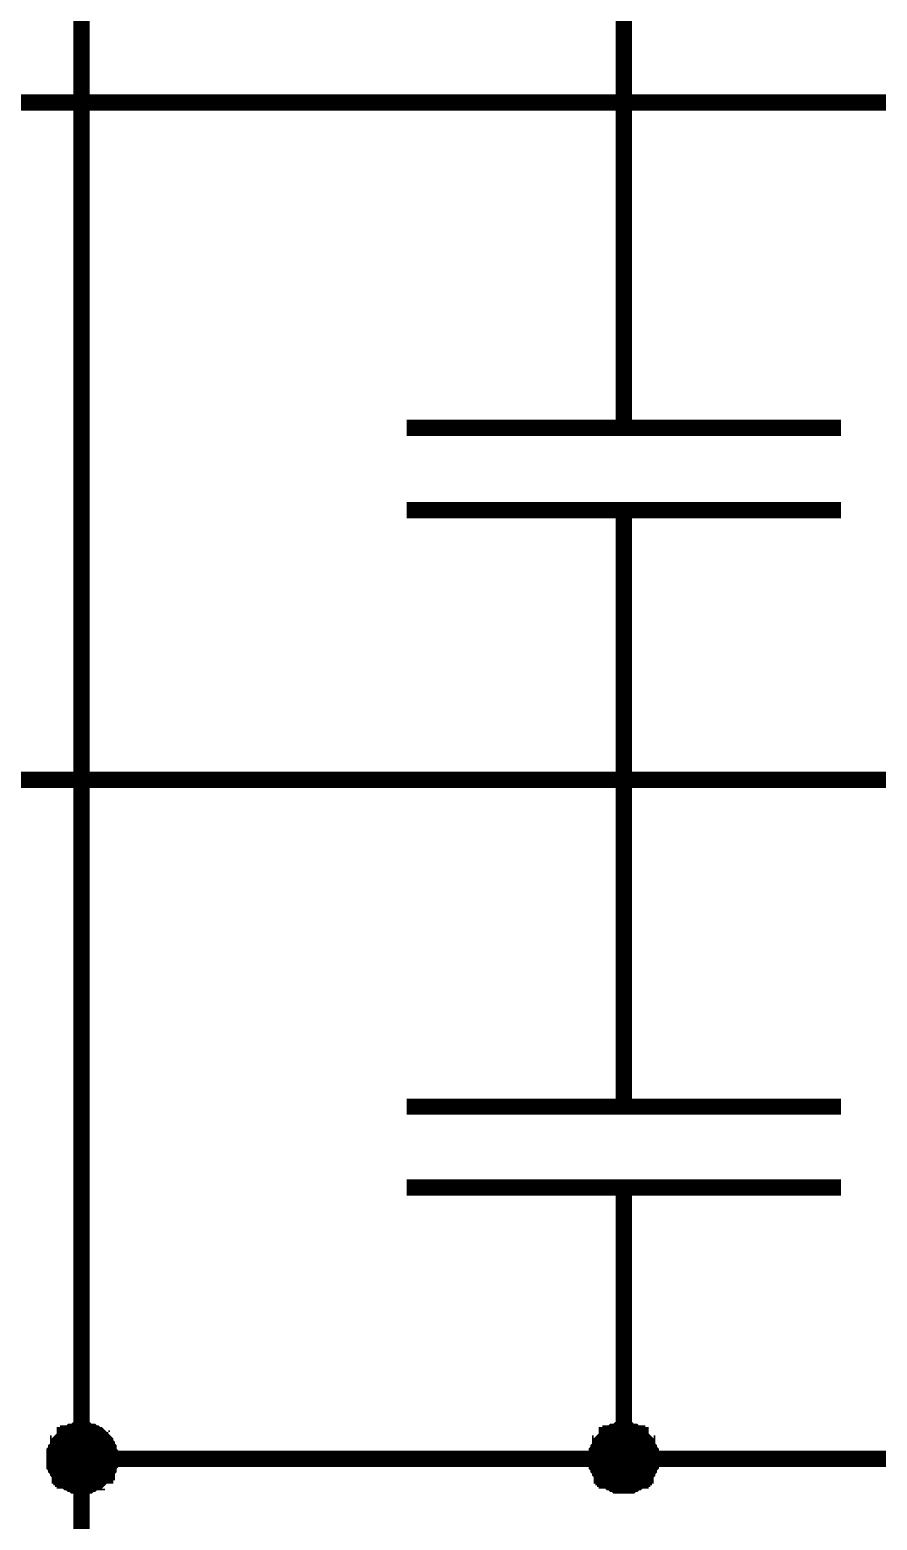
# Paper-space layout 'Layout1' of a CAD drawing. Extents: x -1 to 840, y -1 to 593.
# Drawn here: x 517.29 to 532.92, y 397.35 to 424.83 of the extents above; entities that cross this region are included whole.
import ezdxf

# ---------------------------------------------------------------- set-up
doc = ezdxf.new("R2010")
doc.units = 0
doc.header["$MEASUREMENT"] = 0
doc.layers.add('Sheet', color=255, linetype='CONTINUOUS')

psp = doc.layouts.get("Layout1")

# ---------------------------------------------------------------- linework, layer by layer
at = {"layer": 'Sheet', "color": 7}
for points, const_width in [([(518.243, 398.483), (518.243, 435.981), (528.243, 435.981), (528.243, 432.502)], 0.3), ([(528.243, 419.982), (528.243, 425.978)], 0.3), ([(510.759, 415.974), (515.759, 415.974), (515.759, 423.492), (543.244, 423.492), (558.244, 423.492), (558.244, 390.996), (583.213, 390.996)], 0.3), ([(528.243, 417.496), (528.243, 419.982)], 0.3), ([(524.237, 417.496), (532.25, 417.496)], 0.3), ([(524.237, 415.974), (532.25, 415.974)], 0.3), ([(528.243, 415.974), (528.243, 413.489)], 0.3), ([(510.759, 413.489), (515.759, 413.489), (515.759, 411.003), (543.244, 411.003), (555.728, 411.003), (555.728, 385.994), (583.213, 385.994)], 0.3), ([(528.243, 407.493), (528.243, 413.489)], 0.3), ([(528.243, 404.976), (528.243, 407.493)], 0.3), ([(524.237, 404.976), (532.25, 404.976)], 0.3), ([(524.237, 403.485), (532.25, 403.485)], 0.3), ([(528.243, 403.485), (528.243, 401)], 0.3), ([(543.244, 401), (543.244, 398.483), (528.243, 398.483), (518.243, 398.483), (518.243, 395.998)], 0.3), ([(528.243, 401), (528.243, 398.483)], 0.3), ([(517.746, 398.483), (517.746, 398.514), (517.746, 398.545), (517.746, 398.545), (517.746, 398.576), (517.746, 398.608), (517.777, 398.639), (517.777, 398.67), (517.777, 398.67), (517.809, 398.701), (517.809, 398.732), (517.809, 398.763), (517.84, 398.763), (517.84, 398.794), (517.871, 398.825), (517.871, 398.825), (517.902, 398.856), (517.902, 398.856), (517.933, 398.887), (517.933, 398.918), (517.964, 398.918), (517.995, 398.918), (517.995, 398.949), (518.026, 398.949), (518.057, 398.98), (518.057, 398.98), (518.088, 398.98), (518.119, 398.98), (518.15, 399.011), (518.181, 399.011), (518.181, 399.011), (518.212, 399.011), (518.243, 399.011)], 0.3), ([(517.746, 398.483), (517.746, 398.514), (517.746, 398.545), (517.746, 398.545), (517.746, 398.576), (517.746, 398.608), (517.777, 398.639), (517.777, 398.67), (517.777, 398.67), (517.809, 398.701), (517.809, 398.732), (517.809, 398.763), (517.84, 398.763), (517.84, 398.794), (517.871, 398.825), (517.871, 398.825), (517.902, 398.856), (517.902, 398.856), (517.933, 398.887), (517.933, 398.918), (517.964, 398.918), (517.995, 398.918), (517.995, 398.949), (518.026, 398.949), (518.057, 398.98), (518.057, 398.98), (518.088, 398.98), (518.119, 398.98), (518.15, 399.011), (518.181, 399.011), (518.181, 399.011), (518.212, 399.011), (518.243, 399.011)], 0.3), ([(517.746, 398.483), (517.746, 398.514), (517.746, 398.545), (517.746, 398.545), (517.746, 398.576), (517.746, 398.608), (517.777, 398.639), (517.777, 398.67), (517.777, 398.67), (517.809, 398.701), (517.809, 398.732), (517.809, 398.763), (517.84, 398.763), (517.84, 398.794), (517.871, 398.825), (517.871, 398.825), (517.902, 398.856), (517.902, 398.856), (517.933, 398.887), (517.933, 398.918), (517.964, 398.918), (517.995, 398.918), (517.995, 398.949), (518.026, 398.949), (518.057, 398.98), (518.057, 398.98), (518.088, 398.98), (518.119, 398.98), (518.15, 399.011), (518.181, 399.011), (518.181, 399.011), (518.212, 399.011), (518.243, 399.011)], 0.3), ([(517.746, 398.483), (517.746, 398.514), (517.746, 398.545), (517.746, 398.545), (517.746, 398.576), (517.746, 398.608), (517.777, 398.639), (517.777, 398.67), (517.777, 398.67), (517.809, 398.701), (517.809, 398.732), (517.809, 398.763), (517.84, 398.763), (517.84, 398.794), (517.871, 398.825), (517.871, 398.825), (517.902, 398.856), (517.902, 398.856), (517.933, 398.887), (517.933, 398.918), (517.964, 398.918), (517.995, 398.918), (517.995, 398.949), (518.026, 398.949), (518.057, 398.98), (518.057, 398.98), (518.088, 398.98), (518.119, 398.98), (518.15, 399.011), (518.181, 399.011), (518.181, 399.011), (518.212, 399.011), (518.243, 399.011)], 0.3), ([(518.243, 399.011), (518.243, 399.011)], 0.3), ([(518.243, 399.011), (518.274, 399.011), (518.305, 399.011), (518.305, 399.011), (518.336, 399.011), (518.368, 398.98), (518.399, 398.98), (518.43, 398.98), (518.43, 398.98), (518.461, 398.949), (518.492, 398.949), (518.523, 398.918), (518.523, 398.918), (518.554, 398.918), (518.585, 398.887), (518.585, 398.856), (518.616, 398.856), (518.616, 398.825), (518.647, 398.825), (518.678, 398.794), (518.678, 398.763), (518.678, 398.763), (518.709, 398.732), (518.709, 398.701), (518.74, 398.67), (518.74, 398.67), (518.74, 398.639), (518.74, 398.608), (518.771, 398.576), (518.771, 398.545), (518.771, 398.545), (518.771, 398.514), (518.771, 398.483)], 0.3), ([(518.243, 399.011), (518.243, 399.011)], 0.3), ([(518.243, 399.011), (518.274, 399.011), (518.305, 399.011), (518.305, 399.011), (518.336, 399.011), (518.368, 398.98), (518.399, 398.98), (518.43, 398.98), (518.43, 398.98), (518.461, 398.949), (518.492, 398.949), (518.523, 398.918), (518.523, 398.918), (518.554, 398.918), (518.585, 398.887), (518.585, 398.856), (518.616, 398.856), (518.616, 398.825), (518.647, 398.825), (518.678, 398.794), (518.678, 398.763), (518.678, 398.763), (518.709, 398.732), (518.709, 398.701), (518.74, 398.67), (518.74, 398.67), (518.74, 398.639), (518.74, 398.608), (518.771, 398.576), (518.771, 398.545), (518.771, 398.545), (518.771, 398.514), (518.771, 398.483)], 0.3), ([(518.243, 399.011), (518.243, 399.011)], 0.3), ([(518.243, 399.011), (518.274, 399.011), (518.305, 399.011), (518.305, 399.011), (518.336, 399.011), (518.368, 398.98), (518.399, 398.98), (518.43, 398.98), (518.43, 398.98), (518.461, 398.949), (518.492, 398.949), (518.523, 398.918), (518.523, 398.918), (518.554, 398.918), (518.585, 398.887), (518.585, 398.856), (518.616, 398.856), (518.616, 398.825), (518.647, 398.825), (518.678, 398.794), (518.678, 398.763), (518.678, 398.763), (518.709, 398.732), (518.709, 398.701), (518.74, 398.67), (518.74, 398.67), (518.74, 398.639), (518.74, 398.608), (518.771, 398.576), (518.771, 398.545), (518.771, 398.545), (518.771, 398.514), (518.771, 398.483)], 0.3), ([(518.243, 399.011), (518.243, 399.011)], 0.3), ([(518.243, 399.011), (518.274, 399.011), (518.305, 399.011), (518.305, 399.011), (518.336, 399.011), (518.368, 398.98), (518.399, 398.98), (518.43, 398.98), (518.43, 398.98), (518.461, 398.949), (518.492, 398.949), (518.523, 398.918), (518.523, 398.918), (518.554, 398.918), (518.585, 398.887), (518.585, 398.856), (518.616, 398.856), (518.616, 398.825), (518.647, 398.825), (518.678, 398.794), (518.678, 398.763), (518.678, 398.763), (518.709, 398.732), (518.709, 398.701), (518.74, 398.67), (518.74, 398.67), (518.74, 398.639), (518.74, 398.608), (518.771, 398.576), (518.771, 398.545), (518.771, 398.545), (518.771, 398.514), (518.771, 398.483)], 0.3), ([(527.747, 398.483), (527.747, 398.514), (527.747, 398.545), (527.747, 398.545), (527.747, 398.576), (527.747, 398.608), (527.778, 398.639), (527.778, 398.67), (527.778, 398.67), (527.809, 398.701), (527.809, 398.732), (527.809, 398.763), (527.84, 398.763), (527.84, 398.794), (527.871, 398.825), (527.871, 398.825), (527.902, 398.856), (527.902, 398.856), (527.933, 398.887), (527.933, 398.918), (527.964, 398.918), (527.995, 398.918), (527.995, 398.949), (528.026, 398.949), (528.057, 398.98), (528.057, 398.98), (528.088, 398.98), (528.119, 398.98), (528.15, 399.011), (528.181, 399.011), (528.181, 399.011), (528.212, 399.011), (528.243, 399.011)], 0.3), ([(527.747, 398.483), (527.747, 398.514), (527.747, 398.545), (527.747, 398.545), (527.747, 398.576), (527.747, 398.608), (527.778, 398.639), (527.778, 398.67), (527.778, 398.67), (527.809, 398.701), (527.809, 398.732), (527.809, 398.763), (527.84, 398.763), (527.84, 398.794), (527.871, 398.825), (527.871, 398.825), (527.902, 398.856), (527.902, 398.856), (527.933, 398.887), (527.933, 398.918), (527.964, 398.918), (527.995, 398.918), (527.995, 398.949), (528.026, 398.949), (528.057, 398.98), (528.057, 398.98), (528.088, 398.98), (528.119, 398.98), (528.15, 399.011), (528.181, 399.011), (528.181, 399.011), (528.212, 399.011), (528.243, 399.011)], 0.3), ([(527.747, 398.483), (527.747, 398.514), (527.747, 398.545), (527.747, 398.545), (527.747, 398.576), (527.747, 398.608), (527.778, 398.639), (527.778, 398.67), (527.778, 398.67), (527.809, 398.701), (527.809, 398.732), (527.809, 398.763), (527.84, 398.763), (527.84, 398.794), (527.871, 398.825), (527.871, 398.825), (527.902, 398.856), (527.902, 398.856), (527.933, 398.887), (527.933, 398.918), (527.964, 398.918), (527.995, 398.918), (527.995, 398.949), (528.026, 398.949), (528.057, 398.98), (528.057, 398.98), (528.088, 398.98), (528.119, 398.98), (528.15, 399.011), (528.181, 399.011), (528.181, 399.011), (528.212, 399.011), (528.243, 399.011)], 0.3), ([(527.747, 398.483), (527.747, 398.514), (527.747, 398.545), (527.747, 398.545), (527.747, 398.576), (527.747, 398.608), (527.778, 398.639), (527.778, 398.67), (527.778, 398.67), (527.809, 398.701), (527.809, 398.732), (527.809, 398.763), (527.84, 398.763), (527.84, 398.794), (527.871, 398.825), (527.871, 398.825), (527.902, 398.856), (527.902, 398.856), (527.933, 398.887), (527.933, 398.918), (527.964, 398.918), (527.995, 398.918), (527.995, 398.949), (528.026, 398.949), (528.057, 398.98), (528.057, 398.98), (528.088, 398.98), (528.119, 398.98), (528.15, 399.011), (528.181, 399.011), (528.181, 399.011), (528.212, 399.011), (528.243, 399.011)], 0.3), ([(528.243, 399.011), (528.243, 399.011)], 0.3), ([(528.243, 399.011), (528.274, 399.011), (528.306, 399.011), (528.306, 399.011), (528.337, 399.011), (528.368, 398.98), (528.399, 398.98), (528.43, 398.98), (528.43, 398.98), (528.461, 398.949), (528.492, 398.949), (528.492, 398.918), (528.523, 398.918), (528.554, 398.918), (528.554, 398.887), (528.585, 398.856), (528.585, 398.856), (528.616, 398.825), (528.616, 398.825), (528.647, 398.794), (528.647, 398.763), (528.678, 398.763), (528.678, 398.732), (528.678, 398.701), (528.709, 398.67), (528.709, 398.67), (528.709, 398.639), (528.74, 398.608), (528.74, 398.576), (528.74, 398.545), (528.74, 398.545), (528.74, 398.514), (528.74, 398.483)], 0.3), ([(528.243, 399.011), (528.243, 399.011)], 0.3), ([(528.243, 399.011), (528.274, 399.011), (528.306, 399.011), (528.306, 399.011), (528.337, 399.011), (528.368, 398.98), (528.399, 398.98), (528.43, 398.98), (528.43, 398.98), (528.461, 398.949), (528.492, 398.949), (528.492, 398.918), (528.523, 398.918), (528.554, 398.918), (528.554, 398.887), (528.585, 398.856), (528.585, 398.856), (528.616, 398.825), (528.616, 398.825), (528.647, 398.794), (528.647, 398.763), (528.678, 398.763), (528.678, 398.732), (528.678, 398.701), (528.709, 398.67), (528.709, 398.67), (528.709, 398.639), (528.74, 398.608), (528.74, 398.576), (528.74, 398.545), (528.74, 398.545), (528.74, 398.514), (528.74, 398.483)], 0.3), ([(528.243, 399.011), (528.243, 399.011)], 0.3), ([(528.243, 399.011), (528.274, 399.011), (528.306, 399.011), (528.306, 399.011), (528.337, 399.011), (528.368, 398.98), (528.399, 398.98), (528.43, 398.98), (528.43, 398.98), (528.461, 398.949), (528.492, 398.949), (528.492, 398.918), (528.523, 398.918), (528.554, 398.918), (528.554, 398.887), (528.585, 398.856), (528.585, 398.856), (528.616, 398.825), (528.616, 398.825), (528.647, 398.794), (528.647, 398.763), (528.678, 398.763), (528.678, 398.732), (528.678, 398.701), (528.709, 398.67), (528.709, 398.67), (528.709, 398.639), (528.74, 398.608), (528.74, 398.576), (528.74, 398.545), (528.74, 398.545), (528.74, 398.514), (528.74, 398.483)], 0.3), ([(528.243, 399.011), (528.243, 399.011)], 0.3), ([(528.243, 399.011), (528.274, 399.011), (528.306, 399.011), (528.306, 399.011), (528.337, 399.011), (528.368, 398.98), (528.399, 398.98), (528.43, 398.98), (528.43, 398.98), (528.461, 398.949), (528.492, 398.949), (528.492, 398.918), (528.523, 398.918), (528.554, 398.918), (528.554, 398.887), (528.585, 398.856), (528.585, 398.856), (528.616, 398.825), (528.616, 398.825), (528.647, 398.794), (528.647, 398.763), (528.678, 398.763), (528.678, 398.732), (528.678, 398.701), (528.709, 398.67), (528.709, 398.67), (528.709, 398.639), (528.74, 398.608), (528.74, 398.576), (528.74, 398.545), (528.74, 398.545), (528.74, 398.514), (528.74, 398.483)], 0.3), ([(517.746, 398.483), (517.746, 398.514), (517.746, 398.545), (517.746, 398.545), (517.746, 398.576), (517.746, 398.608), (517.777, 398.639), (517.777, 398.67), (517.777, 398.67), (517.809, 398.701), (517.809, 398.732), (517.809, 398.763), (517.84, 398.763), (517.84, 398.794), (517.871, 398.825), (517.871, 398.825), (517.902, 398.856), (517.902, 398.856), (517.933, 398.887), (517.933, 398.918), (517.964, 398.918), (517.995, 398.918), (517.995, 398.949), (518.026, 398.949), (518.057, 398.98), (518.057, 398.98), (518.088, 398.98), (518.119, 398.98), (518.15, 399.011), (518.181, 399.011), (518.181, 399.011), (518.212, 399.011), (518.243, 399.011)], 0.0991), ([(517.746, 398.483), (517.746, 398.514), (517.746, 398.545), (517.746, 398.545), (517.746, 398.576), (517.746, 398.608), (517.777, 398.639), (517.777, 398.67), (517.777, 398.67), (517.809, 398.701), (517.809, 398.732), (517.809, 398.763), (517.84, 398.763), (517.84, 398.794), (517.871, 398.825), (517.871, 398.825), (517.902, 398.856), (517.902, 398.856), (517.933, 398.887), (517.933, 398.918), (517.964, 398.918), (517.995, 398.918), (517.995, 398.949), (518.026, 398.949), (518.057, 398.98), (518.057, 398.98), (518.088, 398.98), (518.119, 398.98), (518.15, 399.011), (518.181, 399.011), (518.181, 399.011), (518.212, 399.011), (518.243, 399.011)], 0.0991), ([(517.746, 398.483), (517.746, 398.514), (517.746, 398.545), (517.746, 398.545), (517.746, 398.576), (517.746, 398.608), (517.777, 398.639), (517.777, 398.67), (517.777, 398.67), (517.809, 398.701), (517.809, 398.732), (517.809, 398.763), (517.84, 398.763), (517.84, 398.794), (517.871, 398.825), (517.871, 398.825), (517.902, 398.856), (517.902, 398.856), (517.933, 398.887), (517.933, 398.918), (517.964, 398.918), (517.995, 398.918), (517.995, 398.949), (518.026, 398.949), (518.057, 398.98), (518.057, 398.98), (518.088, 398.98), (518.119, 398.98), (518.15, 399.011), (518.181, 399.011), (518.181, 399.011), (518.212, 399.011), (518.243, 399.011)], 0.0991), ([(517.746, 398.483), (517.746, 398.514), (517.746, 398.545), (517.746, 398.545), (517.746, 398.576), (517.746, 398.608), (517.777, 398.639), (517.777, 398.67), (517.777, 398.67), (517.809, 398.701), (517.809, 398.732), (517.809, 398.763), (517.84, 398.763), (517.84, 398.794), (517.871, 398.825), (517.871, 398.825), (517.902, 398.856), (517.902, 398.856), (517.933, 398.887), (517.933, 398.918), (517.964, 398.918), (517.995, 398.918), (517.995, 398.949), (518.026, 398.949), (518.057, 398.98), (518.057, 398.98), (518.088, 398.98), (518.119, 398.98), (518.15, 399.011), (518.181, 399.011), (518.181, 399.011), (518.212, 399.011), (518.243, 399.011)], 0.0991), ([(518.243, 399.011), (518.243, 399.011)], 0.0991), ([(518.243, 399.011), (518.274, 399.011), (518.305, 399.011), (518.305, 399.011), (518.336, 399.011), (518.368, 398.98), (518.399, 398.98), (518.43, 398.98), (518.43, 398.98), (518.461, 398.949), (518.492, 398.949), (518.523, 398.918), (518.523, 398.918), (518.554, 398.918), (518.585, 398.887), (518.585, 398.856), (518.616, 398.856), (518.616, 398.825), (518.647, 398.825), (518.678, 398.794), (518.678, 398.763), (518.678, 398.763), (518.709, 398.732), (518.709, 398.701), (518.74, 398.67), (518.74, 398.67), (518.74, 398.639), (518.74, 398.608), (518.771, 398.576), (518.771, 398.545), (518.771, 398.545), (518.771, 398.514), (518.771, 398.483)], 0.0991), ([(518.243, 399.011), (518.243, 399.011)], 0.0991), ([(518.243, 399.011), (518.274, 399.011), (518.305, 399.011), (518.305, 399.011), (518.336, 399.011), (518.368, 398.98), (518.399, 398.98), (518.43, 398.98), (518.43, 398.98), (518.461, 398.949), (518.492, 398.949), (518.523, 398.918), (518.523, 398.918), (518.554, 398.918), (518.585, 398.887), (518.585, 398.856), (518.616, 398.856), (518.616, 398.825), (518.647, 398.825), (518.678, 398.794), (518.678, 398.763), (518.678, 398.763), (518.709, 398.732), (518.709, 398.701), (518.74, 398.67), (518.74, 398.67), (518.74, 398.639), (518.74, 398.608), (518.771, 398.576), (518.771, 398.545), (518.771, 398.545), (518.771, 398.514), (518.771, 398.483)], 0.0991), ([(518.243, 399.011), (518.243, 399.011)], 0.0991), ([(518.243, 399.011), (518.274, 399.011), (518.305, 399.011), (518.305, 399.011), (518.336, 399.011), (518.368, 398.98), (518.399, 398.98), (518.43, 398.98), (518.43, 398.98), (518.461, 398.949), (518.492, 398.949), (518.523, 398.918), (518.523, 398.918), (518.554, 398.918), (518.585, 398.887), (518.585, 398.856), (518.616, 398.856), (518.616, 398.825), (518.647, 398.825), (518.678, 398.794), (518.678, 398.763), (518.678, 398.763), (518.709, 398.732), (518.709, 398.701), (518.74, 398.67), (518.74, 398.67), (518.74, 398.639), (518.74, 398.608), (518.771, 398.576), (518.771, 398.545), (518.771, 398.545), (518.771, 398.514), (518.771, 398.483)], 0.0991), ([(518.243, 399.011), (518.243, 399.011)], 0.0991), ([(518.243, 399.011), (518.274, 399.011), (518.305, 399.011), (518.305, 399.011), (518.336, 399.011), (518.368, 398.98), (518.399, 398.98), (518.43, 398.98), (518.43, 398.98), (518.461, 398.949), (518.492, 398.949), (518.523, 398.918), (518.523, 398.918), (518.554, 398.918), (518.585, 398.887), (518.585, 398.856), (518.616, 398.856), (518.616, 398.825), (518.647, 398.825), (518.678, 398.794), (518.678, 398.763), (518.678, 398.763), (518.709, 398.732), (518.709, 398.701), (518.74, 398.67), (518.74, 398.67), (518.74, 398.639), (518.74, 398.608), (518.771, 398.576), (518.771, 398.545), (518.771, 398.545), (518.771, 398.514), (518.771, 398.483)], 0.0991), ([(527.747, 398.483), (527.747, 398.514), (527.747, 398.545), (527.747, 398.545), (527.747, 398.576), (527.747, 398.608), (527.778, 398.639), (527.778, 398.67), (527.778, 398.67), (527.809, 398.701), (527.809, 398.732), (527.809, 398.763), (527.84, 398.763), (527.84, 398.794), (527.871, 398.825), (527.871, 398.825), (527.902, 398.856), (527.902, 398.856), (527.933, 398.887), (527.933, 398.918), (527.964, 398.918), (527.995, 398.918), (527.995, 398.949), (528.026, 398.949), (528.057, 398.98), (528.057, 398.98), (528.088, 398.98), (528.119, 398.98), (528.15, 399.011), (528.181, 399.011), (528.181, 399.011), (528.212, 399.011), (528.243, 399.011)], 0.0991), ([(527.747, 398.483), (527.747, 398.514), (527.747, 398.545), (527.747, 398.545), (527.747, 398.576), (527.747, 398.608), (527.778, 398.639), (527.778, 398.67), (527.778, 398.67), (527.809, 398.701), (527.809, 398.732), (527.809, 398.763), (527.84, 398.763), (527.84, 398.794), (527.871, 398.825), (527.871, 398.825), (527.902, 398.856), (527.902, 398.856), (527.933, 398.887), (527.933, 398.918), (527.964, 398.918), (527.995, 398.918), (527.995, 398.949), (528.026, 398.949), (528.057, 398.98), (528.057, 398.98), (528.088, 398.98), (528.119, 398.98), (528.15, 399.011), (528.181, 399.011), (528.181, 399.011), (528.212, 399.011), (528.243, 399.011)], 0.0991), ([(527.747, 398.483), (527.747, 398.514), (527.747, 398.545), (527.747, 398.545), (527.747, 398.576), (527.747, 398.608), (527.778, 398.639), (527.778, 398.67), (527.778, 398.67), (527.809, 398.701), (527.809, 398.732), (527.809, 398.763), (527.84, 398.763), (527.84, 398.794), (527.871, 398.825), (527.871, 398.825), (527.902, 398.856), (527.902, 398.856), (527.933, 398.887), (527.933, 398.918), (527.964, 398.918), (527.995, 398.918), (527.995, 398.949), (528.026, 398.949), (528.057, 398.98), (528.057, 398.98), (528.088, 398.98), (528.119, 398.98), (528.15, 399.011), (528.181, 399.011), (528.181, 399.011), (528.212, 399.011), (528.243, 399.011)], 0.0991), ([(527.747, 398.483), (527.747, 398.514), (527.747, 398.545), (527.747, 398.545), (527.747, 398.576), (527.747, 398.608), (527.778, 398.639), (527.778, 398.67), (527.778, 398.67), (527.809, 398.701), (527.809, 398.732), (527.809, 398.763), (527.84, 398.763), (527.84, 398.794), (527.871, 398.825), (527.871, 398.825), (527.902, 398.856), (527.902, 398.856), (527.933, 398.887), (527.933, 398.918), (527.964, 398.918), (527.995, 398.918), (527.995, 398.949), (528.026, 398.949), (528.057, 398.98), (528.057, 398.98), (528.088, 398.98), (528.119, 398.98), (528.15, 399.011), (528.181, 399.011), (528.181, 399.011), (528.212, 399.011), (528.243, 399.011)], 0.0991), ([(528.243, 399.011), (528.243, 399.011)], 0.0991), ([(528.243, 399.011), (528.274, 399.011), (528.306, 399.011), (528.306, 399.011), (528.337, 399.011), (528.368, 398.98), (528.399, 398.98), (528.43, 398.98), (528.43, 398.98), (528.461, 398.949), (528.492, 398.949), (528.492, 398.918), (528.523, 398.918), (528.554, 398.918), (528.554, 398.887), (528.585, 398.856), (528.585, 398.856), (528.616, 398.825), (528.616, 398.825), (528.647, 398.794), (528.647, 398.763), (528.678, 398.763), (528.678, 398.732), (528.678, 398.701), (528.709, 398.67), (528.709, 398.67), (528.709, 398.639), (528.74, 398.608), (528.74, 398.576), (528.74, 398.545), (528.74, 398.545), (528.74, 398.514), (528.74, 398.483)], 0.0991), ([(528.243, 399.011), (528.243, 399.011)], 0.0991), ([(528.243, 399.011), (528.274, 399.011), (528.306, 399.011), (528.306, 399.011), (528.337, 399.011), (528.368, 398.98), (528.399, 398.98), (528.43, 398.98), (528.43, 398.98), (528.461, 398.949), (528.492, 398.949), (528.492, 398.918), (528.523, 398.918), (528.554, 398.918), (528.554, 398.887), (528.585, 398.856), (528.585, 398.856), (528.616, 398.825), (528.616, 398.825), (528.647, 398.794), (528.647, 398.763), (528.678, 398.763), (528.678, 398.732), (528.678, 398.701), (528.709, 398.67), (528.709, 398.67), (528.709, 398.639), (528.74, 398.608), (528.74, 398.576), (528.74, 398.545), (528.74, 398.545), (528.74, 398.514), (528.74, 398.483)], 0.0991), ([(528.243, 399.011), (528.243, 399.011)], 0.0991), ([(528.243, 399.011), (528.274, 399.011), (528.306, 399.011), (528.306, 399.011), (528.337, 399.011), (528.368, 398.98), (528.399, 398.98), (528.43, 398.98), (528.43, 398.98), (528.461, 398.949), (528.492, 398.949), (528.492, 398.918), (528.523, 398.918), (528.554, 398.918), (528.554, 398.887), (528.585, 398.856), (528.585, 398.856), (528.616, 398.825), (528.616, 398.825), (528.647, 398.794), (528.647, 398.763), (528.678, 398.763), (528.678, 398.732), (528.678, 398.701), (528.709, 398.67), (528.709, 398.67), (528.709, 398.639), (528.74, 398.608), (528.74, 398.576), (528.74, 398.545), (528.74, 398.545), (528.74, 398.514), (528.74, 398.483)], 0.0991), ([(528.243, 399.011), (528.243, 399.011)], 0.0991), ([(528.243, 399.011), (528.274, 399.011), (528.306, 399.011), (528.306, 399.011), (528.337, 399.011), (528.368, 398.98), (528.399, 398.98), (528.43, 398.98), (528.43, 398.98), (528.461, 398.949), (528.492, 398.949), (528.492, 398.918), (528.523, 398.918), (528.554, 398.918), (528.554, 398.887), (528.585, 398.856), (528.585, 398.856), (528.616, 398.825), (528.616, 398.825), (528.647, 398.794), (528.647, 398.763), (528.678, 398.763), (528.678, 398.732), (528.678, 398.701), (528.709, 398.67), (528.709, 398.67), (528.709, 398.639), (528.74, 398.608), (528.74, 398.576), (528.74, 398.545), (528.74, 398.545), (528.74, 398.514), (528.74, 398.483)], 0.0991), ([(518.243, 397.986), (518.212, 397.986), (518.181, 397.986), (518.181, 397.986), (518.15, 397.986), (518.119, 397.986), (518.088, 398.017), (518.057, 398.017), (518.057, 398.017), (518.026, 398.048), (517.995, 398.048), (517.995, 398.048), (517.964, 398.079), (517.933, 398.079), (517.933, 398.11), (517.902, 398.11), (517.902, 398.142), (517.871, 398.142), (517.871, 398.173), (517.84, 398.173), (517.84, 398.204), (517.809, 398.235), (517.809, 398.235), (517.809, 398.266), (517.777, 398.297), (517.777, 398.297), (517.777, 398.328), (517.746, 398.359), (517.746, 398.39), (517.746, 398.421), (517.746, 398.421), (517.746, 398.452), (517.746, 398.483)], 0.3), ([(517.746, 398.483), (517.746, 398.483)], 0.3), ([(518.243, 397.986), (518.212, 397.986), (518.181, 397.986), (518.181, 397.986), (518.15, 397.986), (518.119, 397.986), (518.088, 398.017), (518.057, 398.017), (518.057, 398.017), (518.026, 398.048), (517.995, 398.048), (517.995, 398.048), (517.964, 398.079), (517.933, 398.079), (517.933, 398.11), (517.902, 398.11), (517.902, 398.142), (517.871, 398.142), (517.871, 398.173), (517.84, 398.173), (517.84, 398.204), (517.809, 398.235), (517.809, 398.235), (517.809, 398.266), (517.777, 398.297), (517.777, 398.297), (517.777, 398.328), (517.746, 398.359), (517.746, 398.39), (517.746, 398.421), (517.746, 398.421), (517.746, 398.452), (517.746, 398.483)], 0.3), ([(517.746, 398.483), (517.746, 398.483)], 0.3), ([(518.243, 397.986), (518.212, 397.986), (518.181, 397.986), (518.181, 397.986), (518.15, 397.986), (518.119, 397.986), (518.088, 398.017), (518.057, 398.017), (518.057, 398.017), (518.026, 398.048), (517.995, 398.048), (517.995, 398.048), (517.964, 398.079), (517.933, 398.079), (517.933, 398.11), (517.902, 398.11), (517.902, 398.142), (517.871, 398.142), (517.871, 398.173), (517.84, 398.173), (517.84, 398.204), (517.809, 398.235), (517.809, 398.235), (517.809, 398.266), (517.777, 398.297), (517.777, 398.297), (517.777, 398.328), (517.746, 398.359), (517.746, 398.39), (517.746, 398.421), (517.746, 398.421), (517.746, 398.452), (517.746, 398.483)], 0.3), ([(517.746, 398.483), (517.746, 398.483)], 0.3), ([(518.243, 397.986), (518.212, 397.986), (518.181, 397.986), (518.181, 397.986), (518.15, 397.986), (518.119, 397.986), (518.088, 398.017), (518.057, 398.017), (518.057, 398.017), (518.026, 398.048), (517.995, 398.048), (517.995, 398.048), (517.964, 398.079), (517.933, 398.079), (517.933, 398.11), (517.902, 398.11), (517.902, 398.142), (517.871, 398.142), (517.871, 398.173), (517.84, 398.173), (517.84, 398.204), (517.809, 398.235), (517.809, 398.235), (517.809, 398.266), (517.777, 398.297), (517.777, 398.297), (517.777, 398.328), (517.746, 398.359), (517.746, 398.39), (517.746, 398.421), (517.746, 398.421), (517.746, 398.452), (517.746, 398.483)], 0.3), ([(517.746, 398.483), (517.746, 398.483)], 0.3), ([(518.243, 397.986), (518.212, 397.986), (518.181, 397.986), (518.181, 397.986), (518.15, 397.986), (518.119, 397.986), (518.088, 398.017), (518.057, 398.017), (518.057, 398.017), (518.026, 398.048), (517.995, 398.048), (517.995, 398.048), (517.964, 398.079), (517.933, 398.079), (517.933, 398.11), (517.902, 398.11), (517.902, 398.142), (517.871, 398.142), (517.871, 398.173), (517.84, 398.173), (517.84, 398.204), (517.809, 398.235), (517.809, 398.235), (517.809, 398.266), (517.777, 398.297), (517.777, 398.297), (517.777, 398.328), (517.746, 398.359), (517.746, 398.39), (517.746, 398.421), (517.746, 398.421), (517.746, 398.452), (517.746, 398.483)], 0.0991), ([(517.746, 398.483), (517.746, 398.483)], 0.0991), ([(518.243, 397.986), (518.212, 397.986), (518.181, 397.986), (518.181, 397.986), (518.15, 397.986), (518.119, 397.986), (518.088, 398.017), (518.057, 398.017), (518.057, 398.017), (518.026, 398.048), (517.995, 398.048), (517.995, 398.048), (517.964, 398.079), (517.933, 398.079), (517.933, 398.11), (517.902, 398.11), (517.902, 398.142), (517.871, 398.142), (517.871, 398.173), (517.84, 398.173), (517.84, 398.204), (517.809, 398.235), (517.809, 398.235), (517.809, 398.266), (517.777, 398.297), (517.777, 398.297), (517.777, 398.328), (517.746, 398.359), (517.746, 398.39), (517.746, 398.421), (517.746, 398.421), (517.746, 398.452), (517.746, 398.483)], 0.0991), ([(517.746, 398.483), (517.746, 398.483)], 0.0991), ([(518.243, 397.986), (518.212, 397.986), (518.181, 397.986), (518.181, 397.986), (518.15, 397.986), (518.119, 397.986), (518.088, 398.017), (518.057, 398.017), (518.057, 398.017), (518.026, 398.048), (517.995, 398.048), (517.995, 398.048), (517.964, 398.079), (517.933, 398.079), (517.933, 398.11), (517.902, 398.11), (517.902, 398.142), (517.871, 398.142), (517.871, 398.173), (517.84, 398.173), (517.84, 398.204), (517.809, 398.235), (517.809, 398.235), (517.809, 398.266), (517.777, 398.297), (517.777, 398.297), (517.777, 398.328), (517.746, 398.359), (517.746, 398.39), (517.746, 398.421), (517.746, 398.421), (517.746, 398.452), (517.746, 398.483)], 0.0991), ([(517.746, 398.483), (517.746, 398.483)], 0.0991), ([(518.243, 397.986), (518.212, 397.986), (518.181, 397.986), (518.181, 397.986), (518.15, 397.986), (518.119, 397.986), (518.088, 398.017), (518.057, 398.017), (518.057, 398.017), (518.026, 398.048), (517.995, 398.048), (517.995, 398.048), (517.964, 398.079), (517.933, 398.079), (517.933, 398.11), (517.902, 398.11), (517.902, 398.142), (517.871, 398.142), (517.871, 398.173), (517.84, 398.173), (517.84, 398.204), (517.809, 398.235), (517.809, 398.235), (517.809, 398.266), (517.777, 398.297), (517.777, 398.297), (517.777, 398.328), (517.746, 398.359), (517.746, 398.39), (517.746, 398.421), (517.746, 398.421), (517.746, 398.452), (517.746, 398.483)], 0.0991), ([(517.746, 398.483), (517.746, 398.483)], 0.0991), ([(518.771, 398.483), (518.771, 398.452), (518.771, 398.421), (518.771, 398.421), (518.771, 398.39), (518.74, 398.359), (518.74, 398.328), (518.74, 398.297), (518.74, 398.297), (518.709, 398.266), (518.709, 398.235), (518.678, 398.235), (518.678, 398.204), (518.678, 398.173), (518.647, 398.173), (518.616, 398.142), (518.616, 398.142), (518.585, 398.11), (518.585, 398.11), (518.554, 398.079), (518.523, 398.079), (518.523, 398.048), (518.492, 398.048), (518.461, 398.048), (518.43, 398.017), (518.43, 398.017), (518.399, 398.017), (518.368, 397.986), (518.336, 397.986), (518.305, 397.986), (518.305, 397.986), (518.274, 397.986), (518.243, 397.986)], 0.3), ([(518.771, 398.483), (518.771, 398.452), (518.771, 398.421), (518.771, 398.421), (518.771, 398.39), (518.74, 398.359), (518.74, 398.328), (518.74, 398.297), (518.74, 398.297), (518.709, 398.266), (518.709, 398.235), (518.678, 398.235), (518.678, 398.204), (518.678, 398.173), (518.647, 398.173), (518.616, 398.142), (518.616, 398.142), (518.585, 398.11), (518.585, 398.11), (518.554, 398.079), (518.523, 398.079), (518.523, 398.048), (518.492, 398.048), (518.461, 398.048), (518.43, 398.017), (518.43, 398.017), (518.399, 398.017), (518.368, 397.986), (518.336, 397.986), (518.305, 397.986), (518.305, 397.986), (518.274, 397.986), (518.243, 397.986)], 0.3), ([(518.771, 398.483), (518.771, 398.452), (518.771, 398.421), (518.771, 398.421), (518.771, 398.39), (518.74, 398.359), (518.74, 398.328), (518.74, 398.297), (518.74, 398.297), (518.709, 398.266), (518.709, 398.235), (518.678, 398.235), (518.678, 398.204), (518.678, 398.173), (518.647, 398.173), (518.616, 398.142), (518.616, 398.142), (518.585, 398.11), (518.585, 398.11), (518.554, 398.079), (518.523, 398.079), (518.523, 398.048), (518.492, 398.048), (518.461, 398.048), (518.43, 398.017), (518.43, 398.017), (518.399, 398.017), (518.368, 397.986), (518.336, 397.986), (518.305, 397.986), (518.305, 397.986), (518.274, 397.986), (518.243, 397.986)], 0.3), ([(518.771, 398.483), (518.771, 398.452), (518.771, 398.421), (518.771, 398.421), (518.771, 398.39), (518.74, 398.359), (518.74, 398.328), (518.74, 398.297), (518.74, 398.297), (518.709, 398.266), (518.709, 398.235), (518.678, 398.235), (518.678, 398.204), (518.678, 398.173), (518.647, 398.173), (518.616, 398.142), (518.616, 398.142), (518.585, 398.11), (518.585, 398.11), (518.554, 398.079), (518.523, 398.079), (518.523, 398.048), (518.492, 398.048), (518.461, 398.048), (518.43, 398.017), (518.43, 398.017), (518.399, 398.017), (518.368, 397.986), (518.336, 397.986), (518.305, 397.986), (518.305, 397.986), (518.274, 397.986), (518.243, 397.986)], 0.3), ([(518.771, 398.483), (518.771, 398.452), (518.771, 398.421), (518.771, 398.421), (518.771, 398.39), (518.74, 398.359), (518.74, 398.328), (518.74, 398.297), (518.74, 398.297), (518.709, 398.266), (518.709, 398.235), (518.678, 398.235), (518.678, 398.204), (518.678, 398.173), (518.647, 398.173), (518.616, 398.142), (518.616, 398.142), (518.585, 398.11), (518.585, 398.11), (518.554, 398.079), (518.523, 398.079), (518.523, 398.048), (518.492, 398.048), (518.461, 398.048), (518.43, 398.017), (518.43, 398.017), (518.399, 398.017), (518.368, 397.986), (518.336, 397.986), (518.305, 397.986), (518.305, 397.986), (518.274, 397.986), (518.243, 397.986)], 0.0991), ([(518.771, 398.483), (518.771, 398.452), (518.771, 398.421), (518.771, 398.421), (518.771, 398.39), (518.74, 398.359), (518.74, 398.328), (518.74, 398.297), (518.74, 398.297), (518.709, 398.266), (518.709, 398.235), (518.678, 398.235), (518.678, 398.204), (518.678, 398.173), (518.647, 398.173), (518.616, 398.142), (518.616, 398.142), (518.585, 398.11), (518.585, 398.11), (518.554, 398.079), (518.523, 398.079), (518.523, 398.048), (518.492, 398.048), (518.461, 398.048), (518.43, 398.017), (518.43, 398.017), (518.399, 398.017), (518.368, 397.986), (518.336, 397.986), (518.305, 397.986), (518.305, 397.986), (518.274, 397.986), (518.243, 397.986)], 0.0991), ([(518.771, 398.483), (518.771, 398.452), (518.771, 398.421), (518.771, 398.421), (518.771, 398.39), (518.74, 398.359), (518.74, 398.328), (518.74, 398.297), (518.74, 398.297), (518.709, 398.266), (518.709, 398.235), (518.678, 398.235), (518.678, 398.204), (518.678, 398.173), (518.647, 398.173), (518.616, 398.142), (518.616, 398.142), (518.585, 398.11), (518.585, 398.11), (518.554, 398.079), (518.523, 398.079), (518.523, 398.048), (518.492, 398.048), (518.461, 398.048), (518.43, 398.017), (518.43, 398.017), (518.399, 398.017), (518.368, 397.986), (518.336, 397.986), (518.305, 397.986), (518.305, 397.986), (518.274, 397.986), (518.243, 397.986)], 0.0991), ([(518.771, 398.483), (518.771, 398.452), (518.771, 398.421), (518.771, 398.421), (518.771, 398.39), (518.74, 398.359), (518.74, 398.328), (518.74, 398.297), (518.74, 398.297), (518.709, 398.266), (518.709, 398.235), (518.678, 398.235), (518.678, 398.204), (518.678, 398.173), (518.647, 398.173), (518.616, 398.142), (518.616, 398.142), (518.585, 398.11), (518.585, 398.11), (518.554, 398.079), (518.523, 398.079), (518.523, 398.048), (518.492, 398.048), (518.461, 398.048), (518.43, 398.017), (518.43, 398.017), (518.399, 398.017), (518.368, 397.986), (518.336, 397.986), (518.305, 397.986), (518.305, 397.986), (518.274, 397.986), (518.243, 397.986)], 0.0991), ([(518.771, 398.483), (518.771, 398.483), (518.771, 398.483), (518.771, 398.483), (518.771, 398.483), (518.771, 398.483), (518.771, 398.483), (518.771, 398.483), (518.771, 398.483), (518.771, 398.483), (518.771, 398.483), (518.771, 398.483), (518.771, 398.483), (518.771, 398.483), (518.771, 398.483), (518.771, 398.483), (518.771, 398.483), (518.771, 398.483), (518.771, 398.483), (518.771, 398.483), (518.771, 398.483), (518.771, 398.483), (518.771, 398.483), (518.771, 398.483), (518.771, 398.483), (518.771, 398.483), (518.771, 398.483), (518.771, 398.483), (518.771, 398.483), (518.771, 398.483), (518.771, 398.483), (518.771, 398.483), (518.771, 398.483)], 0.3), ([(518.771, 398.483), (518.771, 398.483)], 0.3), ([(518.771, 398.483), (518.771, 398.483), (518.771, 398.483), (518.771, 398.483), (518.771, 398.483), (518.771, 398.483), (518.771, 398.483), (518.771, 398.483), (518.771, 398.483), (518.771, 398.483), (518.771, 398.483), (518.771, 398.483), (518.771, 398.483), (518.771, 398.483), (518.771, 398.483), (518.771, 398.483), (518.771, 398.483), (518.771, 398.483), (518.771, 398.483), (518.771, 398.483), (518.771, 398.483), (518.771, 398.483), (518.771, 398.483), (518.771, 398.483), (518.771, 398.483), (518.771, 398.483), (518.771, 398.483), (518.771, 398.483), (518.771, 398.483), (518.771, 398.483), (518.771, 398.483), (518.771, 398.483), (518.771, 398.483)], 0.3), ([(518.771, 398.483), (518.771, 398.483)], 0.3), ([(518.771, 398.483), (518.771, 398.483), (518.771, 398.483), (518.771, 398.483), (518.771, 398.483), (518.771, 398.483), (518.771, 398.483), (518.771, 398.483), (518.771, 398.483), (518.771, 398.483), (518.771, 398.483), (518.771, 398.483), (518.771, 398.483), (518.771, 398.483), (518.771, 398.483), (518.771, 398.483), (518.771, 398.483), (518.771, 398.483), (518.771, 398.483), (518.771, 398.483), (518.771, 398.483), (518.771, 398.483), (518.771, 398.483), (518.771, 398.483), (518.771, 398.483), (518.771, 398.483), (518.771, 398.483), (518.771, 398.483), (518.771, 398.483), (518.771, 398.483), (518.771, 398.483), (518.771, 398.483), (518.771, 398.483)], 0.3), ([(518.771, 398.483), (518.771, 398.483)], 0.3), ([(518.771, 398.483), (518.771, 398.483), (518.771, 398.483), (518.771, 398.483), (518.771, 398.483), (518.771, 398.483), (518.771, 398.483), (518.771, 398.483), (518.771, 398.483), (518.771, 398.483), (518.771, 398.483), (518.771, 398.483), (518.771, 398.483), (518.771, 398.483), (518.771, 398.483), (518.771, 398.483), (518.771, 398.483), (518.771, 398.483), (518.771, 398.483), (518.771, 398.483), (518.771, 398.483), (518.771, 398.483), (518.771, 398.483), (518.771, 398.483), (518.771, 398.483), (518.771, 398.483), (518.771, 398.483), (518.771, 398.483), (518.771, 398.483), (518.771, 398.483), (518.771, 398.483), (518.771, 398.483), (518.771, 398.483)], 0.3), ([(518.771, 398.483), (518.771, 398.483)], 0.3), ([(518.771, 398.483), (518.771, 398.483), (518.771, 398.483), (518.771, 398.483), (518.771, 398.483), (518.771, 398.483), (518.771, 398.483), (518.771, 398.483), (518.771, 398.483), (518.771, 398.483), (518.771, 398.483), (518.771, 398.483), (518.771, 398.483), (518.771, 398.483), (518.771, 398.483), (518.771, 398.483), (518.771, 398.483), (518.771, 398.483), (518.771, 398.483), (518.771, 398.483), (518.771, 398.483), (518.771, 398.483), (518.771, 398.483), (518.771, 398.483), (518.771, 398.483), (518.771, 398.483), (518.771, 398.483), (518.771, 398.483), (518.771, 398.483), (518.771, 398.483), (518.771, 398.483), (518.771, 398.483), (518.771, 398.483)], 0.0991), ([(518.771, 398.483), (518.771, 398.483)], 0.0991), ([(518.771, 398.483), (518.771, 398.483), (518.771, 398.483), (518.771, 398.483), (518.771, 398.483), (518.771, 398.483), (518.771, 398.483), (518.771, 398.483), (518.771, 398.483), (518.771, 398.483), (518.771, 398.483), (518.771, 398.483), (518.771, 398.483), (518.771, 398.483), (518.771, 398.483), (518.771, 398.483), (518.771, 398.483), (518.771, 398.483), (518.771, 398.483), (518.771, 398.483), (518.771, 398.483), (518.771, 398.483), (518.771, 398.483), (518.771, 398.483), (518.771, 398.483), (518.771, 398.483), (518.771, 398.483), (518.771, 398.483), (518.771, 398.483), (518.771, 398.483), (518.771, 398.483), (518.771, 398.483), (518.771, 398.483)], 0.0991), ([(518.771, 398.483), (518.771, 398.483)], 0.0991), ([(518.771, 398.483), (518.771, 398.483), (518.771, 398.483), (518.771, 398.483), (518.771, 398.483), (518.771, 398.483), (518.771, 398.483), (518.771, 398.483), (518.771, 398.483), (518.771, 398.483), (518.771, 398.483), (518.771, 398.483), (518.771, 398.483), (518.771, 398.483), (518.771, 398.483), (518.771, 398.483), (518.771, 398.483), (518.771, 398.483), (518.771, 398.483), (518.771, 398.483), (518.771, 398.483), (518.771, 398.483), (518.771, 398.483), (518.771, 398.483), (518.771, 398.483), (518.771, 398.483), (518.771, 398.483), (518.771, 398.483), (518.771, 398.483), (518.771, 398.483), (518.771, 398.483), (518.771, 398.483), (518.771, 398.483)], 0.0991), ([(518.771, 398.483), (518.771, 398.483)], 0.0991), ([(518.771, 398.483), (518.771, 398.483), (518.771, 398.483), (518.771, 398.483), (518.771, 398.483), (518.771, 398.483), (518.771, 398.483), (518.771, 398.483), (518.771, 398.483), (518.771, 398.483), (518.771, 398.483), (518.771, 398.483), (518.771, 398.483), (518.771, 398.483), (518.771, 398.483), (518.771, 398.483), (518.771, 398.483), (518.771, 398.483), (518.771, 398.483), (518.771, 398.483), (518.771, 398.483), (518.771, 398.483), (518.771, 398.483), (518.771, 398.483), (518.771, 398.483), (518.771, 398.483), (518.771, 398.483), (518.771, 398.483), (518.771, 398.483), (518.771, 398.483), (518.771, 398.483), (518.771, 398.483), (518.771, 398.483)], 0.0991), ([(518.771, 398.483), (518.771, 398.483)], 0.0991), ([(528.243, 397.986), (528.212, 397.986), (528.181, 397.986), (528.181, 397.986), (528.15, 397.986), (528.119, 397.986), (528.088, 398.017), (528.057, 398.017), (528.057, 398.017), (528.026, 398.048), (527.995, 398.048), (527.995, 398.048), (527.964, 398.079), (527.933, 398.079), (527.933, 398.11), (527.902, 398.11), (527.902, 398.142), (527.871, 398.142), (527.871, 398.173), (527.84, 398.173), (527.84, 398.204), (527.809, 398.235), (527.809, 398.235), (527.809, 398.266), (527.778, 398.297), (527.778, 398.297), (527.778, 398.328), (527.747, 398.359), (527.747, 398.39), (527.747, 398.421), (527.747, 398.421), (527.747, 398.452), (527.747, 398.483)], 0.3), ([(527.747, 398.483), (527.747, 398.483)], 0.3), ([(528.243, 397.986), (528.212, 397.986), (528.181, 397.986), (528.181, 397.986), (528.15, 397.986), (528.119, 397.986), (528.088, 398.017), (528.057, 398.017), (528.057, 398.017), (528.026, 398.048), (527.995, 398.048), (527.995, 398.048), (527.964, 398.079), (527.933, 398.079), (527.933, 398.11), (527.902, 398.11), (527.902, 398.142), (527.871, 398.142), (527.871, 398.173), (527.84, 398.173), (527.84, 398.204), (527.809, 398.235), (527.809, 398.235), (527.809, 398.266), (527.778, 398.297), (527.778, 398.297), (527.778, 398.328), (527.747, 398.359), (527.747, 398.39), (527.747, 398.421), (527.747, 398.421), (527.747, 398.452), (527.747, 398.483)], 0.3), ([(527.747, 398.483), (527.747, 398.483)], 0.3), ([(528.243, 397.986), (528.212, 397.986), (528.181, 397.986), (528.181, 397.986), (528.15, 397.986), (528.119, 397.986), (528.088, 398.017), (528.057, 398.017), (528.057, 398.017), (528.026, 398.048), (527.995, 398.048), (527.995, 398.048), (527.964, 398.079), (527.933, 398.079), (527.933, 398.11), (527.902, 398.11), (527.902, 398.142), (527.871, 398.142), (527.871, 398.173), (527.84, 398.173), (527.84, 398.204), (527.809, 398.235), (527.809, 398.235), (527.809, 398.266), (527.778, 398.297), (527.778, 398.297), (527.778, 398.328), (527.747, 398.359), (527.747, 398.39), (527.747, 398.421), (527.747, 398.421), (527.747, 398.452), (527.747, 398.483)], 0.3), ([(527.747, 398.483), (527.747, 398.483)], 0.3), ([(528.243, 397.986), (528.212, 397.986), (528.181, 397.986), (528.181, 397.986), (528.15, 397.986), (528.119, 397.986), (528.088, 398.017), (528.057, 398.017), (528.057, 398.017), (528.026, 398.048), (527.995, 398.048), (527.995, 398.048), (527.964, 398.079), (527.933, 398.079), (527.933, 398.11), (527.902, 398.11), (527.902, 398.142), (527.871, 398.142), (527.871, 398.173), (527.84, 398.173), (527.84, 398.204), (527.809, 398.235), (527.809, 398.235), (527.809, 398.266), (527.778, 398.297), (527.778, 398.297), (527.778, 398.328), (527.747, 398.359), (527.747, 398.39), (527.747, 398.421), (527.747, 398.421), (527.747, 398.452), (527.747, 398.483)], 0.3), ([(527.747, 398.483), (527.747, 398.483)], 0.3), ([(528.243, 397.986), (528.212, 397.986), (528.181, 397.986), (528.181, 397.986), (528.15, 397.986), (528.119, 397.986), (528.088, 398.017), (528.057, 398.017), (528.057, 398.017), (528.026, 398.048), (527.995, 398.048), (527.995, 398.048), (527.964, 398.079), (527.933, 398.079), (527.933, 398.11), (527.902, 398.11), (527.902, 398.142), (527.871, 398.142), (527.871, 398.173), (527.84, 398.173), (527.84, 398.204), (527.809, 398.235), (527.809, 398.235), (527.809, 398.266), (527.778, 398.297), (527.778, 398.297), (527.778, 398.328), (527.747, 398.359), (527.747, 398.39), (527.747, 398.421), (527.747, 398.421), (527.747, 398.452), (527.747, 398.483)], 0.0991), ([(527.747, 398.483), (527.747, 398.483)], 0.0991), ([(528.243, 397.986), (528.212, 397.986), (528.181, 397.986), (528.181, 397.986), (528.15, 397.986), (528.119, 397.986), (528.088, 398.017), (528.057, 398.017), (528.057, 398.017), (528.026, 398.048), (527.995, 398.048), (527.995, 398.048), (527.964, 398.079), (527.933, 398.079), (527.933, 398.11), (527.902, 398.11), (527.902, 398.142), (527.871, 398.142), (527.871, 398.173), (527.84, 398.173), (527.84, 398.204), (527.809, 398.235), (527.809, 398.235), (527.809, 398.266), (527.778, 398.297), (527.778, 398.297), (527.778, 398.328), (527.747, 398.359), (527.747, 398.39), (527.747, 398.421), (527.747, 398.421), (527.747, 398.452), (527.747, 398.483)], 0.0991), ([(527.747, 398.483), (527.747, 398.483)], 0.0991), ([(528.243, 397.986), (528.212, 397.986), (528.181, 397.986), (528.181, 397.986), (528.15, 397.986), (528.119, 397.986), (528.088, 398.017), (528.057, 398.017), (528.057, 398.017), (528.026, 398.048), (527.995, 398.048), (527.995, 398.048), (527.964, 398.079), (527.933, 398.079), (527.933, 398.11), (527.902, 398.11), (527.902, 398.142), (527.871, 398.142), (527.871, 398.173), (527.84, 398.173), (527.84, 398.204), (527.809, 398.235), (527.809, 398.235), (527.809, 398.266), (527.778, 398.297), (527.778, 398.297), (527.778, 398.328), (527.747, 398.359), (527.747, 398.39), (527.747, 398.421), (527.747, 398.421), (527.747, 398.452), (527.747, 398.483)], 0.0991), ([(527.747, 398.483), (527.747, 398.483)], 0.0991), ([(528.243, 397.986), (528.212, 397.986), (528.181, 397.986), (528.181, 397.986), (528.15, 397.986), (528.119, 397.986), (528.088, 398.017), (528.057, 398.017), (528.057, 398.017), (528.026, 398.048), (527.995, 398.048), (527.995, 398.048), (527.964, 398.079), (527.933, 398.079), (527.933, 398.11), (527.902, 398.11), (527.902, 398.142), (527.871, 398.142), (527.871, 398.173), (527.84, 398.173), (527.84, 398.204), (527.809, 398.235), (527.809, 398.235), (527.809, 398.266), (527.778, 398.297), (527.778, 398.297), (527.778, 398.328), (527.747, 398.359), (527.747, 398.39), (527.747, 398.421), (527.747, 398.421), (527.747, 398.452), (527.747, 398.483)], 0.0991), ([(527.747, 398.483), (527.747, 398.483)], 0.0991), ([(528.74, 398.483), (528.74, 398.452), (528.74, 398.421), (528.74, 398.421), (528.74, 398.39), (528.74, 398.359), (528.709, 398.328), (528.709, 398.297), (528.709, 398.297), (528.678, 398.266), (528.678, 398.235), (528.678, 398.235), (528.647, 398.204), (528.647, 398.173), (528.616, 398.173), (528.616, 398.142), (528.585, 398.142), (528.585, 398.11), (528.554, 398.11), (528.554, 398.079), (528.523, 398.079), (528.492, 398.048), (528.492, 398.048), (528.461, 398.048), (528.43, 398.017), (528.43, 398.017), (528.399, 398.017), (528.368, 397.986), (528.337, 397.986), (528.306, 397.986), (528.306, 397.986), (528.274, 397.986), (528.243, 397.986)], 0.3), ([(528.74, 398.483), (528.74, 398.452), (528.74, 398.421), (528.74, 398.421), (528.74, 398.39), (528.74, 398.359), (528.709, 398.328), (528.709, 398.297), (528.709, 398.297), (528.678, 398.266), (528.678, 398.235), (528.678, 398.235), (528.647, 398.204), (528.647, 398.173), (528.616, 398.173), (528.616, 398.142), (528.585, 398.142), (528.585, 398.11), (528.554, 398.11), (528.554, 398.079), (528.523, 398.079), (528.492, 398.048), (528.492, 398.048), (528.461, 398.048), (528.43, 398.017), (528.43, 398.017), (528.399, 398.017), (528.368, 397.986), (528.337, 397.986), (528.306, 397.986), (528.306, 397.986), (528.274, 397.986), (528.243, 397.986)], 0.3), ([(528.74, 398.483), (528.74, 398.452), (528.74, 398.421), (528.74, 398.421), (528.74, 398.39), (528.74, 398.359), (528.709, 398.328), (528.709, 398.297), (528.709, 398.297), (528.678, 398.266), (528.678, 398.235), (528.678, 398.235), (528.647, 398.204), (528.647, 398.173), (528.616, 398.173), (528.616, 398.142), (528.585, 398.142), (528.585, 398.11), (528.554, 398.11), (528.554, 398.079), (528.523, 398.079), (528.492, 398.048), (528.492, 398.048), (528.461, 398.048), (528.43, 398.017), (528.43, 398.017), (528.399, 398.017), (528.368, 397.986), (528.337, 397.986), (528.306, 397.986), (528.306, 397.986), (528.274, 397.986), (528.243, 397.986)], 0.3), ([(528.74, 398.483), (528.74, 398.452), (528.74, 398.421), (528.74, 398.421), (528.74, 398.39), (528.74, 398.359), (528.709, 398.328), (528.709, 398.297), (528.709, 398.297), (528.678, 398.266), (528.678, 398.235), (528.678, 398.235), (528.647, 398.204), (528.647, 398.173), (528.616, 398.173), (528.616, 398.142), (528.585, 398.142), (528.585, 398.11), (528.554, 398.11), (528.554, 398.079), (528.523, 398.079), (528.492, 398.048), (528.492, 398.048), (528.461, 398.048), (528.43, 398.017), (528.43, 398.017), (528.399, 398.017), (528.368, 397.986), (528.337, 397.986), (528.306, 397.986), (528.306, 397.986), (528.274, 397.986), (528.243, 397.986)], 0.3), ([(528.74, 398.483), (528.74, 398.452), (528.74, 398.421), (528.74, 398.421), (528.74, 398.39), (528.74, 398.359), (528.709, 398.328), (528.709, 398.297), (528.709, 398.297), (528.678, 398.266), (528.678, 398.235), (528.678, 398.235), (528.647, 398.204), (528.647, 398.173), (528.616, 398.173), (528.616, 398.142), (528.585, 398.142), (528.585, 398.11), (528.554, 398.11), (528.554, 398.079), (528.523, 398.079), (528.492, 398.048), (528.492, 398.048), (528.461, 398.048), (528.43, 398.017), (528.43, 398.017), (528.399, 398.017), (528.368, 397.986), (528.337, 397.986), (528.306, 397.986), (528.306, 397.986), (528.274, 397.986), (528.243, 397.986)], 0.0991), ([(528.74, 398.483), (528.74, 398.452), (528.74, 398.421), (528.74, 398.421), (528.74, 398.39), (528.74, 398.359), (528.709, 398.328), (528.709, 398.297), (528.709, 398.297), (528.678, 398.266), (528.678, 398.235), (528.678, 398.235), (528.647, 398.204), (528.647, 398.173), (528.616, 398.173), (528.616, 398.142), (528.585, 398.142), (528.585, 398.11), (528.554, 398.11), (528.554, 398.079), (528.523, 398.079), (528.492, 398.048), (528.492, 398.048), (528.461, 398.048), (528.43, 398.017), (528.43, 398.017), (528.399, 398.017), (528.368, 397.986), (528.337, 397.986), (528.306, 397.986), (528.306, 397.986), (528.274, 397.986), (528.243, 397.986)], 0.0991), ([(528.74, 398.483), (528.74, 398.452), (528.74, 398.421), (528.74, 398.421), (528.74, 398.39), (528.74, 398.359), (528.709, 398.328), (528.709, 398.297), (528.709, 398.297), (528.678, 398.266), (528.678, 398.235), (528.678, 398.235), (528.647, 398.204), (528.647, 398.173), (528.616, 398.173), (528.616, 398.142), (528.585, 398.142), (528.585, 398.11), (528.554, 398.11), (528.554, 398.079), (528.523, 398.079), (528.492, 398.048), (528.492, 398.048), (528.461, 398.048), (528.43, 398.017), (528.43, 398.017), (528.399, 398.017), (528.368, 397.986), (528.337, 397.986), (528.306, 397.986), (528.306, 397.986), (528.274, 397.986), (528.243, 397.986)], 0.0991), ([(528.74, 398.483), (528.74, 398.452), (528.74, 398.421), (528.74, 398.421), (528.74, 398.39), (528.74, 398.359), (528.709, 398.328), (528.709, 398.297), (528.709, 398.297), (528.678, 398.266), (528.678, 398.235), (528.678, 398.235), (528.647, 398.204), (528.647, 398.173), (528.616, 398.173), (528.616, 398.142), (528.585, 398.142), (528.585, 398.11), (528.554, 398.11), (528.554, 398.079), (528.523, 398.079), (528.492, 398.048), (528.492, 398.048), (528.461, 398.048), (528.43, 398.017), (528.43, 398.017), (528.399, 398.017), (528.368, 397.986), (528.337, 397.986), (528.306, 397.986), (528.306, 397.986), (528.274, 397.986), (528.243, 397.986)], 0.0991), ([(528.74, 398.483), (528.74, 398.483), (528.74, 398.483), (528.74, 398.483), (528.74, 398.483), (528.74, 398.483), (528.74, 398.483), (528.74, 398.483), (528.74, 398.483), (528.74, 398.483), (528.74, 398.483), (528.74, 398.483), (528.74, 398.483), (528.74, 398.483), (528.74, 398.483), (528.74, 398.483), (528.74, 398.483), (528.74, 398.483), (528.74, 398.483), (528.74, 398.483), (528.74, 398.483), (528.74, 398.483), (528.74, 398.483), (528.74, 398.483), (528.74, 398.483), (528.74, 398.483), (528.74, 398.483), (528.74, 398.483), (528.74, 398.483), (528.74, 398.483), (528.74, 398.483), (528.74, 398.483), (528.74, 398.483)], 0.3), ([(528.74, 398.483), (528.74, 398.483)], 0.3), ([(528.74, 398.483), (528.74, 398.483), (528.74, 398.483), (528.74, 398.483), (528.74, 398.483), (528.74, 398.483), (528.74, 398.483), (528.74, 398.483), (528.74, 398.483), (528.74, 398.483), (528.74, 398.483), (528.74, 398.483), (528.74, 398.483), (528.74, 398.483), (528.74, 398.483), (528.74, 398.483), (528.74, 398.483), (528.74, 398.483), (528.74, 398.483), (528.74, 398.483), (528.74, 398.483), (528.74, 398.483), (528.74, 398.483), (528.74, 398.483), (528.74, 398.483), (528.74, 398.483), (528.74, 398.483), (528.74, 398.483), (528.74, 398.483), (528.74, 398.483), (528.74, 398.483), (528.74, 398.483), (528.74, 398.483)], 0.3), ([(528.74, 398.483), (528.74, 398.483)], 0.3), ([(528.74, 398.483), (528.74, 398.483), (528.74, 398.483), (528.74, 398.483), (528.74, 398.483), (528.74, 398.483), (528.74, 398.483), (528.74, 398.483), (528.74, 398.483), (528.74, 398.483), (528.74, 398.483), (528.74, 398.483), (528.74, 398.483), (528.74, 398.483), (528.74, 398.483), (528.74, 398.483), (528.74, 398.483), (528.74, 398.483), (528.74, 398.483), (528.74, 398.483), (528.74, 398.483), (528.74, 398.483), (528.74, 398.483), (528.74, 398.483), (528.74, 398.483), (528.74, 398.483), (528.74, 398.483), (528.74, 398.483), (528.74, 398.483), (528.74, 398.483), (528.74, 398.483), (528.74, 398.483), (528.74, 398.483)], 0.3), ([(528.74, 398.483), (528.74, 398.483)], 0.3), ([(528.74, 398.483), (528.74, 398.483), (528.74, 398.483), (528.74, 398.483), (528.74, 398.483), (528.74, 398.483), (528.74, 398.483), (528.74, 398.483), (528.74, 398.483), (528.74, 398.483), (528.74, 398.483), (528.74, 398.483), (528.74, 398.483), (528.74, 398.483), (528.74, 398.483), (528.74, 398.483), (528.74, 398.483), (528.74, 398.483), (528.74, 398.483), (528.74, 398.483), (528.74, 398.483), (528.74, 398.483), (528.74, 398.483), (528.74, 398.483), (528.74, 398.483), (528.74, 398.483), (528.74, 398.483), (528.74, 398.483), (528.74, 398.483), (528.74, 398.483), (528.74, 398.483), (528.74, 398.483), (528.74, 398.483)], 0.3), ([(528.74, 398.483), (528.74, 398.483)], 0.3), ([(528.74, 398.483), (528.74, 398.483), (528.74, 398.483), (528.74, 398.483), (528.74, 398.483), (528.74, 398.483), (528.74, 398.483), (528.74, 398.483), (528.74, 398.483), (528.74, 398.483), (528.74, 398.483), (528.74, 398.483), (528.74, 398.483), (528.74, 398.483), (528.74, 398.483), (528.74, 398.483), (528.74, 398.483), (528.74, 398.483), (528.74, 398.483), (528.74, 398.483), (528.74, 398.483), (528.74, 398.483), (528.74, 398.483), (528.74, 398.483), (528.74, 398.483), (528.74, 398.483), (528.74, 398.483), (528.74, 398.483), (528.74, 398.483), (528.74, 398.483), (528.74, 398.483), (528.74, 398.483), (528.74, 398.483)], 0.0991), ([(528.74, 398.483), (528.74, 398.483)], 0.0991), ([(528.74, 398.483), (528.74, 398.483), (528.74, 398.483), (528.74, 398.483), (528.74, 398.483), (528.74, 398.483), (528.74, 398.483), (528.74, 398.483), (528.74, 398.483), (528.74, 398.483), (528.74, 398.483), (528.74, 398.483), (528.74, 398.483), (528.74, 398.483), (528.74, 398.483), (528.74, 398.483), (528.74, 398.483), (528.74, 398.483), (528.74, 398.483), (528.74, 398.483), (528.74, 398.483), (528.74, 398.483), (528.74, 398.483), (528.74, 398.483), (528.74, 398.483), (528.74, 398.483), (528.74, 398.483), (528.74, 398.483), (528.74, 398.483), (528.74, 398.483), (528.74, 398.483), (528.74, 398.483), (528.74, 398.483)], 0.0991), ([(528.74, 398.483), (528.74, 398.483)], 0.0991), ([(528.74, 398.483), (528.74, 398.483), (528.74, 398.483), (528.74, 398.483), (528.74, 398.483), (528.74, 398.483), (528.74, 398.483), (528.74, 398.483), (528.74, 398.483), (528.74, 398.483), (528.74, 398.483), (528.74, 398.483), (528.74, 398.483), (528.74, 398.483), (528.74, 398.483), (528.74, 398.483), (528.74, 398.483), (528.74, 398.483), (528.74, 398.483), (528.74, 398.483), (528.74, 398.483), (528.74, 398.483), (528.74, 398.483), (528.74, 398.483), (528.74, 398.483), (528.74, 398.483), (528.74, 398.483), (528.74, 398.483), (528.74, 398.483), (528.74, 398.483), (528.74, 398.483), (528.74, 398.483), (528.74, 398.483)], 0.0991), ([(528.74, 398.483), (528.74, 398.483)], 0.0991), ([(528.74, 398.483), (528.74, 398.483), (528.74, 398.483), (528.74, 398.483), (528.74, 398.483), (528.74, 398.483), (528.74, 398.483), (528.74, 398.483), (528.74, 398.483), (528.74, 398.483), (528.74, 398.483), (528.74, 398.483), (528.74, 398.483), (528.74, 398.483), (528.74, 398.483), (528.74, 398.483), (528.74, 398.483), (528.74, 398.483), (528.74, 398.483), (528.74, 398.483), (528.74, 398.483), (528.74, 398.483), (528.74, 398.483), (528.74, 398.483), (528.74, 398.483), (528.74, 398.483), (528.74, 398.483), (528.74, 398.483), (528.74, 398.483), (528.74, 398.483), (528.74, 398.483), (528.74, 398.483), (528.74, 398.483)], 0.0991), ([(528.74, 398.483), (528.74, 398.483)], 0.0991)]:
    psp.add_lwpolyline(points, dxfattribs=dict(at, const_width=const_width))
at = {"layer": 'Sheet', "color": 7, "const_width": 0.508}
for points in [[(518.017, 398.503, 1), (518.525, 398.503, 1)], [(528.017, 398.503, 1), (528.525, 398.503, 1)]]:
    psp.add_lwpolyline(points, format="xyb", close=True, dxfattribs=at)

doc.saveas('drawing.dxf')
